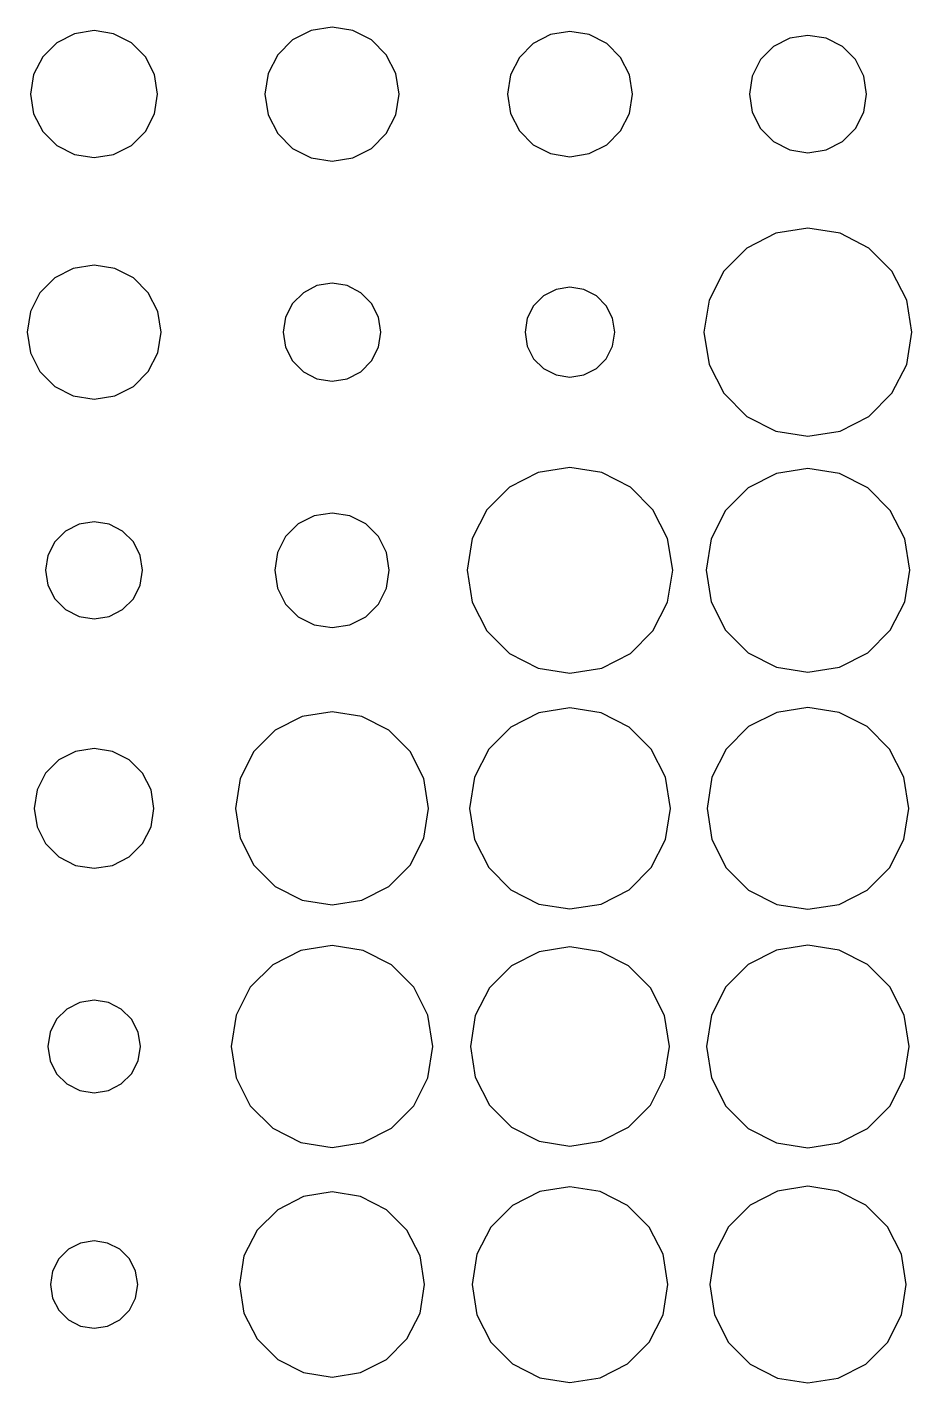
# Model space of a CAD drawing. Header units: metres. Extents: x -318 to 327, y -235 to 244.
# Drawn here: x 259.9 to 326.9, y 139.6 to 242.1 of the extents above; entities that cross this region are included whole.
import ezdxf

# ---------------------------------------------------------------- set-up
doc = ezdxf.new("R2010")
doc.units = ezdxf.units.M

msp = doc.modelspace()

# ---------------------------------------------------------------- linework, layer by layer
for p, q in [((283, 242.07, -415.69), (281.43, 241.82, -415.69)), ((284.57, 241.82, -415.69), (283, 242.07, -415.69)), ((262.18, 240.88, -415.69), (261.12, 239.82, -415.69)), ((263.52, 241.57, -415.69), (262.18, 240.88, -415.69)), ((265, 241.8, -415.69), (263.52, 241.57, -415.69)), ((266.48, 241.57, -415.69), (265, 241.8, -415.69)), ((267.82, 240.88, -415.69), (266.48, 241.57, -415.69)), ((268.88, 239.82, -415.69), (267.82, 240.88, -415.69)), ((280.02, 241.1, -415.69), (278.9, 239.98, -415.69)), ((281.43, 241.82, -415.69), (280.02, 241.1, -415.69)), ((285.98, 241.1, -415.69), (284.57, 241.82, -415.69)), ((287.1, 239.98, -415.69), (285.98, 241.1, -415.69)), ((299.54, 241.5, -415.69), (298.22, 240.83, -415.69)), ((301, 241.73, -415.69), (299.54, 241.5, -415.69)), ((302.46, 241.5, -415.69), (301, 241.73, -415.69)), ((303.78, 240.83, -415.69), (302.46, 241.5, -415.69)), ((317.63, 241.22, -415.69), (316.39, 240.59, -415.69)), ((319, 241.43, -415.69), (317.63, 241.22, -415.69)), ((320.37, 241.22, -415.69), (319, 241.43, -415.69)), ((321.61, 240.59, -415.69), (320.37, 241.22, -415.69)), ((278.9, 239.98, -415.69), (278.18, 238.57, -415.69)), ((287.82, 238.57, -415.69), (287.1, 239.98, -415.69)), ((298.22, 240.83, -415.69), (297.17, 239.78, -415.69)), ((304.83, 239.78, -415.69), (303.78, 240.83, -415.69)), ((316.39, 240.59, -415.69), (315.41, 239.61, -415.69)), ((322.59, 239.61, -415.69), (321.61, 240.59, -415.69)), ((261.12, 239.82, -415.69), (260.43, 238.48, -415.69)), ((269.57, 238.48, -415.69), (268.88, 239.82, -415.69)), ((297.17, 239.78, -415.69), (296.5, 238.46, -415.69)), ((305.5, 238.46, -415.69), (304.83, 239.78, -415.69)), ((315.41, 239.61, -415.69), (314.78, 238.37, -415.69)), ((323.22, 238.37, -415.69), (322.59, 239.61, -415.69)), ((260.43, 238.48, -415.69), (260.2, 237, -415.69)), ((269.8, 237, -415.69), (269.57, 238.48, -415.69)), ((278.18, 238.57, -415.69), (277.93, 237, -415.69)), ((288.07, 237, -415.69), (287.82, 238.57, -415.69)), ((296.5, 238.46, -415.69), (296.27, 237, -415.69)), ((305.73, 237, -415.69), (305.5, 238.46, -415.69)), ((314.78, 238.37, -415.69), (314.57, 237, -415.69)), ((323.43, 237, -415.69), (323.22, 238.37, -415.69)), ((260.2, 237, -415.69), (260.43, 235.52, -415.69)), ((269.57, 235.52, -415.69), (269.8, 237, -415.69)), ((277.93, 237, -415.69), (278.18, 235.43, -415.69)), ((287.82, 235.43, -415.69), (288.07, 237, -415.69)), ((296.27, 237, -415.69), (296.5, 235.54, -415.69)), ((305.5, 235.54, -415.69), (305.73, 237, -415.69)), ((314.57, 237, -415.69), (314.78, 235.63, -415.69)), ((323.22, 235.63, -415.69), (323.43, 237, -415.69)), ((260.43, 235.52, -415.69), (261.12, 234.18, -415.69)), ((268.88, 234.18, -415.69), (269.57, 235.52, -415.69)), ((278.18, 235.43, -415.69), (278.9, 234.02, -415.69)), ((287.1, 234.02, -415.69), (287.82, 235.43, -415.69)), ((296.5, 235.54, -415.69), (297.17, 234.22, -415.69)), ((304.83, 234.22, -415.69), (305.5, 235.54, -415.69)), ((314.78, 235.63, -415.69), (315.41, 234.39, -415.69)), ((322.59, 234.39, -415.69), (323.22, 235.63, -415.69)), ((261.12, 234.18, -415.69), (262.18, 233.12, -415.69)), ((267.82, 233.12, -415.69), (268.88, 234.18, -415.69)), ((278.9, 234.02, -415.69), (280.02, 232.9, -415.69)), ((285.98, 232.9, -415.69), (287.1, 234.02, -415.69)), ((297.17, 234.22, -415.69), (298.22, 233.17, -415.69)), ((303.78, 233.17, -415.69), (304.83, 234.22, -415.69)), ((315.41, 234.39, -415.69), (316.39, 233.41, -415.69)), ((321.61, 233.41, -415.69), (322.59, 234.39, -415.69)), ((262.18, 233.12, -415.69), (263.52, 232.43, -415.69)), ((266.48, 232.43, -415.69), (267.82, 233.12, -415.69)), ((280.02, 232.9, -415.69), (281.43, 232.18, -415.69)), ((284.57, 232.18, -415.69), (285.98, 232.9, -415.69)), ((298.22, 233.17, -415.69), (299.54, 232.5, -415.69)), ((302.46, 232.5, -415.69), (303.78, 233.17, -415.69)), ((316.39, 233.41, -415.69), (317.63, 232.78, -415.69)), ((317.63, 232.78, -415.69), (319, 232.57, -415.69)), ((319, 232.57, -415.69), (320.37, 232.78, -415.69)), ((320.37, 232.78, -415.69), (321.61, 233.41, -415.69)), ((263.52, 232.43, -415.69), (265, 232.2, -415.69)), ((265, 232.2, -415.69), (266.48, 232.43, -415.69)), ((281.43, 232.18, -415.69), (283, 231.93, -415.69)), ((283, 231.93, -415.69), (284.57, 232.18, -415.69)), ((299.54, 232.5, -415.69), (301, 232.27, -415.69)), ((301, 232.27, -415.69), (302.46, 232.5, -415.69)), ((319, 226.87, -415.69), (316.57, 226.48, -415.69)), ((321.43, 226.48, -415.69), (319, 226.87, -415.69)), ((316.57, 226.48, -415.69), (314.38, 225.36, -415.69)), ((323.62, 225.36, -415.69), (321.43, 226.48, -415.69)), ((314.38, 225.36, -415.69), (312.64, 223.62, -415.69)), ((325.36, 223.62, -415.69), (323.62, 225.36, -415.69)), ((263.43, 223.82, -415.69), (262.02, 223.1, -415.69)), ((265, 224.07, -415.69), (263.43, 223.82, -415.69)), ((266.57, 223.82, -415.69), (265, 224.07, -415.69)), ((267.98, 223.1, -415.69), (266.57, 223.82, -415.69)), ((312.64, 223.62, -415.69), (311.52, 221.43, -415.69)), ((326.48, 221.43, -415.69), (325.36, 223.62, -415.69)), ((262.02, 223.1, -415.69), (260.9, 221.98, -415.69)), ((269.1, 221.98, -415.69), (267.98, 223.1, -415.69)), ((281.86, 222.52, -415.69), (280.83, 221.99, -415.69)), ((283, 222.7, -415.69), (281.86, 222.52, -415.69)), ((284.14, 222.52, -415.69), (283, 222.7, -415.69)), ((285.17, 221.99, -415.69), (284.14, 222.52, -415.69)), ((260.9, 221.98, -415.69), (260.18, 220.57, -415.69)), ((269.82, 220.57, -415.69), (269.1, 221.98, -415.69)), ((280.83, 221.99, -415.69), (280.01, 221.17, -415.69)), ((285.99, 221.17, -415.69), (285.17, 221.99, -415.69)), ((299, 221.75, -415.69), (298.25, 221, -415.69)), ((299.95, 222.23, -415.69), (299, 221.75, -415.69)), ((301, 222.4, -415.69), (299.95, 222.23, -415.69)), ((302.05, 222.23, -415.69), (301, 222.4, -415.69)), ((303, 221.75, -415.69), (302.05, 222.23, -415.69)), ((303.75, 221, -415.69), (303, 221.75, -415.69)), ((311.52, 221.43, -415.69), (311.13, 219, -415.69)), ((326.87, 219, -415.69), (326.48, 221.43, -415.69)), ((260.18, 220.57, -415.69), (259.93, 219, -415.69)), ((270.07, 219, -415.69), (269.82, 220.57, -415.69)), ((280.01, 221.17, -415.69), (279.48, 220.14, -415.69)), ((286.52, 220.14, -415.69), (285.99, 221.17, -415.69)), ((298.25, 221, -415.69), (297.77, 220.05, -415.69)), ((304.23, 220.05, -415.69), (303.75, 221, -415.69)), ((279.48, 220.14, -415.69), (279.3, 219, -415.69)), ((286.7, 219, -415.69), (286.52, 220.14, -415.69)), ((297.77, 220.05, -415.69), (297.6, 219, -415.69)), ((304.4, 219, -415.69), (304.23, 220.05, -415.69)), ((259.93, 219, -415.69), (260.18, 217.43, -415.69)), ((269.82, 217.43, -415.69), (270.07, 219, -415.69)), ((279.3, 219, -415.69), (279.48, 217.86, -415.69)), ((286.52, 217.86, -415.69), (286.7, 219, -415.69)), ((297.6, 219, -415.69), (297.77, 217.95, -415.69)), ((304.23, 217.95, -415.69), (304.4, 219, -415.69)), ((311.13, 219, -415.69), (311.52, 216.57, -415.69)), ((326.48, 216.57, -415.69), (326.87, 219, -415.69)), ((260.18, 217.43, -415.69), (260.9, 216.02, -415.69)), ((269.1, 216.02, -415.69), (269.82, 217.43, -415.69)), ((279.48, 217.86, -415.69), (280.01, 216.83, -415.69)), ((285.99, 216.83, -415.69), (286.52, 217.86, -415.69)), ((297.77, 217.95, -415.69), (298.25, 217, -415.69)), ((303.75, 217, -415.69), (304.23, 217.95, -415.69)), ((280.01, 216.83, -415.69), (280.83, 216.01, -415.69)), ((285.17, 216.01, -415.69), (285.99, 216.83, -415.69)), ((298.25, 217, -415.69), (299, 216.25, -415.69)), ((303, 216.25, -415.69), (303.75, 217, -415.69)), ((311.52, 216.57, -415.69), (312.64, 214.38, -415.69)), ((325.36, 214.38, -415.69), (326.48, 216.57, -415.69)), ((260.9, 216.02, -415.69), (262.02, 214.9, -415.69)), ((267.98, 214.9, -415.69), (269.1, 216.02, -415.69)), ((280.83, 216.01, -415.69), (281.86, 215.48, -415.69)), ((281.86, 215.48, -415.69), (283, 215.3, -415.69)), ((283, 215.3, -415.69), (284.14, 215.48, -415.69)), ((284.14, 215.48, -415.69), (285.17, 216.01, -415.69)), ((299, 216.25, -415.69), (299.95, 215.77, -415.69)), ((299.95, 215.77, -415.69), (301, 215.6, -415.69)), ((301, 215.6, -415.69), (302.05, 215.77, -415.69)), ((302.05, 215.77, -415.69), (303, 216.25, -415.69)), ((262.02, 214.9, -415.69), (263.43, 214.18, -415.69)), ((266.57, 214.18, -415.69), (267.98, 214.9, -415.69)), ((312.64, 214.38, -415.69), (314.38, 212.64, -415.69)), ((323.62, 212.64, -415.69), (325.36, 214.38, -415.69)), ((263.43, 214.18, -415.69), (265, 213.93, -415.69)), ((265, 213.93, -415.69), (266.57, 214.18, -415.69)), ((314.38, 212.64, -415.69), (316.57, 211.52, -415.69)), ((321.43, 211.52, -415.69), (323.62, 212.64, -415.69)), ((316.57, 211.52, -415.69), (319, 211.13, -415.69)), ((319, 211.13, -415.69), (321.43, 211.52, -415.69)), ((298.6, 208.39, -415.69), (296.43, 207.28, -415.69)), ((301, 208.77, -415.69), (298.6, 208.39, -415.69)), ((303.4, 208.39, -415.69), (301, 208.77, -415.69)), ((305.57, 207.28, -415.69), (303.4, 208.39, -415.69)), ((316.62, 208.32, -415.69), (314.47, 207.23, -415.69)), ((319, 208.7, -415.69), (316.62, 208.32, -415.69)), ((321.38, 208.32, -415.69), (319, 208.7, -415.69)), ((323.53, 207.23, -415.69), (321.38, 208.32, -415.69)), ((296.43, 207.28, -415.69), (294.72, 205.57, -415.69)), ((307.28, 205.57, -415.69), (305.57, 207.28, -415.69)), ((314.47, 207.23, -415.69), (312.77, 205.53, -415.69)), ((325.23, 205.53, -415.69), (323.53, 207.23, -415.69)), ((281.66, 205.12, -415.69), (280.45, 204.51, -415.69)), ((283, 205.33, -415.69), (281.66, 205.12, -415.69)), ((284.34, 205.12, -415.69), (283, 205.33, -415.69)), ((285.55, 204.51, -415.69), (284.34, 205.12, -415.69)), ((294.72, 205.57, -415.69), (293.61, 203.4, -415.69)), ((308.39, 203.4, -415.69), (307.28, 205.57, -415.69)), ((312.77, 205.53, -415.69), (311.68, 203.38, -415.69)), ((326.32, 203.38, -415.69), (325.23, 205.53, -415.69)), ((263.87, 204.49, -415.69), (262.84, 203.97, -415.69)), ((265, 204.67, -415.69), (263.87, 204.49, -415.69)), ((266.13, 204.49, -415.69), (265, 204.67, -415.69)), ((267.16, 203.97, -415.69), (266.13, 204.49, -415.69)), ((280.45, 204.51, -415.69), (279.49, 203.55, -415.69)), ((286.51, 203.55, -415.69), (285.55, 204.51, -415.69)), ((262.03, 203.16, -415.69), (261.51, 202.13, -415.69)), ((262.84, 203.97, -415.69), (262.03, 203.16, -415.69)), ((267.97, 203.16, -415.69), (267.16, 203.97, -415.69)), ((268.49, 202.13, -415.69), (267.97, 203.16, -415.69)), ((279.49, 203.55, -415.69), (278.88, 202.34, -415.69)), ((287.12, 202.34, -415.69), (286.51, 203.55, -415.69)), ((293.61, 203.4, -415.69), (293.23, 201, -415.69)), ((308.77, 201, -415.69), (308.39, 203.4, -415.69)), ((311.68, 203.38, -415.69), (311.3, 201, -415.69)), ((326.7, 201, -415.69), (326.32, 203.38, -415.69)), ((261.51, 202.13, -415.69), (261.33, 201, -415.69)), ((268.67, 201, -415.69), (268.49, 202.13, -415.69)), ((278.88, 202.34, -415.69), (278.67, 201, -415.69)), ((287.33, 201, -415.69), (287.12, 202.34, -415.69)), ((261.33, 201, -415.69), (261.51, 199.87, -415.69)), ((268.49, 199.87, -415.69), (268.67, 201, -415.69)), ((278.67, 201, -415.69), (278.88, 199.66, -415.69)), ((287.12, 199.66, -415.69), (287.33, 201, -415.69)), ((293.23, 201, -415.69), (293.61, 198.6, -415.69)), ((308.39, 198.6, -415.69), (308.77, 201, -415.69)), ((311.3, 201, -415.69), (311.68, 198.62, -415.69)), ((326.32, 198.62, -415.69), (326.7, 201, -415.69)), ((261.51, 199.87, -415.69), (262.03, 198.84, -415.69)), ((267.97, 198.84, -415.69), (268.49, 199.87, -415.69)), ((278.88, 199.66, -415.69), (279.49, 198.45, -415.69)), ((286.51, 198.45, -415.69), (287.12, 199.66, -415.69)), ((262.03, 198.84, -415.69), (262.84, 198.03, -415.69)), ((262.84, 198.03, -415.69), (263.87, 197.51, -415.69)), ((266.13, 197.51, -415.69), (267.16, 198.03, -415.69)), ((267.16, 198.03, -415.69), (267.97, 198.84, -415.69)), ((279.49, 198.45, -415.69), (280.45, 197.49, -415.69)), ((285.55, 197.49, -415.69), (286.51, 198.45, -415.69)), ((293.61, 198.6, -415.69), (294.72, 196.43, -415.69)), ((307.28, 196.43, -415.69), (308.39, 198.6, -415.69)), ((311.68, 198.62, -415.69), (312.77, 196.47, -415.69)), ((325.23, 196.47, -415.69), (326.32, 198.62, -415.69)), ((263.87, 197.51, -415.69), (265, 197.33, -415.69)), ((265, 197.33, -415.69), (266.13, 197.51, -415.69)), ((280.45, 197.49, -415.69), (281.66, 196.88, -415.69)), ((281.66, 196.88, -415.69), (283, 196.67, -415.69)), ((283, 196.67, -415.69), (284.34, 196.88, -415.69)), ((284.34, 196.88, -415.69), (285.55, 197.49, -415.69)), ((294.72, 196.43, -415.69), (296.43, 194.72, -415.69)), ((305.57, 194.72, -415.69), (307.28, 196.43, -415.69)), ((312.77, 196.47, -415.69), (314.47, 194.77, -415.69)), ((323.53, 194.77, -415.69), (325.23, 196.47, -415.69)), ((314.47, 194.77, -415.69), (316.62, 193.68, -415.69)), ((321.38, 193.68, -415.69), (323.53, 194.77, -415.69)), ((296.43, 194.72, -415.69), (298.6, 193.61, -415.69)), ((303.4, 193.61, -415.69), (305.57, 194.72, -415.69)), ((298.6, 193.61, -415.69), (301, 193.23, -415.69)), ((301, 193.23, -415.69), (303.4, 193.61, -415.69)), ((316.62, 193.68, -415.69), (319, 193.3, -415.69)), ((319, 193.3, -415.69), (321.38, 193.68, -415.69)), ((280.74, 189.94, -415.69), (278.71, 188.91, -415.69)), ((283, 190.3, -415.69), (280.74, 189.94, -415.69)), ((285.26, 189.94, -415.69), (283, 190.3, -415.69)), ((287.29, 188.91, -415.69), (285.26, 189.94, -415.69)), ((298.65, 190.23, -415.69), (296.53, 189.15, -415.69)), ((301, 190.6, -415.69), (298.65, 190.23, -415.69)), ((303.35, 190.23, -415.69), (301, 190.6, -415.69)), ((305.47, 189.15, -415.69), (303.35, 190.23, -415.69)), ((316.64, 190.26, -415.69), (314.51, 189.18, -415.69)), ((319, 190.63, -415.69), (316.64, 190.26, -415.69)), ((321.36, 190.26, -415.69), (319, 190.63, -415.69)), ((323.49, 189.18, -415.69), (321.36, 190.26, -415.69)), ((278.71, 188.91, -415.69), (277.09, 187.29, -415.69)), ((288.91, 187.29, -415.69), (287.29, 188.91, -415.69)), ((296.53, 189.15, -415.69), (294.85, 187.47, -415.69)), ((307.15, 187.47, -415.69), (305.47, 189.15, -415.69)), ((314.51, 189.18, -415.69), (312.82, 187.49, -415.69)), ((325.18, 187.49, -415.69), (323.49, 189.18, -415.69)), ((262.34, 186.67, -415.69), (261.33, 185.66, -415.69)), ((263.6, 187.31, -415.69), (262.34, 186.67, -415.69)), ((265, 187.53, -415.69), (263.6, 187.31, -415.69)), ((266.4, 187.31, -415.69), (265, 187.53, -415.69)), ((267.66, 186.67, -415.69), (266.4, 187.31, -415.69)), ((268.67, 185.66, -415.69), (267.66, 186.67, -415.69)), ((277.09, 187.29, -415.69), (276.06, 185.26, -415.69)), ((289.94, 185.26, -415.69), (288.91, 187.29, -415.69)), ((294.85, 187.47, -415.69), (293.77, 185.35, -415.69)), ((308.23, 185.35, -415.69), (307.15, 187.47, -415.69)), ((312.82, 187.49, -415.69), (311.74, 185.36, -415.69)), ((326.26, 185.36, -415.69), (325.18, 187.49, -415.69)), ((261.33, 185.66, -415.69), (260.69, 184.4, -415.69)), ((269.31, 184.4, -415.69), (268.67, 185.66, -415.69)), ((276.06, 185.26, -415.69), (275.7, 183, -415.69)), ((290.3, 183, -415.69), (289.94, 185.26, -415.69)), ((293.77, 185.35, -415.69), (293.4, 183, -415.69)), ((308.6, 183, -415.69), (308.23, 185.35, -415.69)), ((311.74, 185.36, -415.69), (311.37, 183, -415.69)), ((326.63, 183, -415.69), (326.26, 185.36, -415.69)), ((260.69, 184.4, -415.69), (260.47, 183, -415.69)), ((269.53, 183, -415.69), (269.31, 184.4, -415.69)), ((260.47, 183, -415.69), (260.69, 181.6, -415.69)), ((269.31, 181.6, -415.69), (269.53, 183, -415.69)), ((275.7, 183, -415.69), (276.06, 180.74, -415.69)), ((289.94, 180.74, -415.69), (290.3, 183, -415.69)), ((293.4, 183, -415.69), (293.77, 180.65, -415.69)), ((308.23, 180.65, -415.69), (308.6, 183, -415.69)), ((311.37, 183, -415.69), (311.74, 180.64, -415.69)), ((326.26, 180.64, -415.69), (326.63, 183, -415.69)), ((260.69, 181.6, -415.69), (261.33, 180.34, -415.69)), ((268.67, 180.34, -415.69), (269.31, 181.6, -415.69)), ((276.06, 180.74, -415.69), (277.09, 178.71, -415.69)), ((288.91, 178.71, -415.69), (289.94, 180.74, -415.69)), ((293.77, 180.65, -415.69), (294.85, 178.53, -415.69)), ((307.15, 178.53, -415.69), (308.23, 180.65, -415.69)), ((311.74, 180.64, -415.69), (312.82, 178.51, -415.69)), ((325.18, 178.51, -415.69), (326.26, 180.64, -415.69)), ((261.33, 180.34, -415.69), (262.34, 179.33, -415.69)), ((267.66, 179.33, -415.69), (268.67, 180.34, -415.69)), ((262.34, 179.33, -415.69), (263.6, 178.69, -415.69)), ((263.6, 178.69, -415.69), (265, 178.47, -415.69)), ((265, 178.47, -415.69), (266.4, 178.69, -415.69)), ((266.4, 178.69, -415.69), (267.66, 179.33, -415.69)), ((277.09, 178.71, -415.69), (278.71, 177.09, -415.69)), ((287.29, 177.09, -415.69), (288.91, 178.71, -415.69)), ((294.85, 178.53, -415.69), (296.53, 176.85, -415.69)), ((305.47, 176.85, -415.69), (307.15, 178.53, -415.69)), ((312.82, 178.51, -415.69), (314.51, 176.82, -415.69)), ((323.49, 176.82, -415.69), (325.18, 178.51, -415.69)), ((278.71, 177.09, -415.69), (280.74, 176.06, -415.69)), ((285.26, 176.06, -415.69), (287.29, 177.09, -415.69)), ((296.53, 176.85, -415.69), (298.65, 175.77, -415.69)), ((303.35, 175.77, -415.69), (305.47, 176.85, -415.69)), ((314.51, 176.82, -415.69), (316.64, 175.74, -415.69)), ((321.36, 175.74, -415.69), (323.49, 176.82, -415.69)), ((280.74, 176.06, -415.69), (283, 175.7, -415.69)), ((283, 175.7, -415.69), (285.26, 176.06, -415.69)), ((298.65, 175.77, -415.69), (301, 175.4, -415.69)), ((301, 175.4, -415.69), (303.35, 175.77, -415.69)), ((316.64, 175.74, -415.69), (319, 175.37, -415.69)), ((319, 175.37, -415.69), (321.36, 175.74, -415.69)), ((280.64, 172.26, -415.69), (278.51, 171.18, -415.69)), ((283, 172.63, -415.69), (280.64, 172.26, -415.69)), ((285.36, 172.26, -415.69), (283, 172.63, -415.69)), ((287.49, 171.18, -415.69), (285.36, 172.26, -415.69)), ((301, 172.53, -415.69), (298.67, 172.16, -415.69)), ((303.33, 172.16, -415.69), (301, 172.53, -415.69)), ((316.63, 172.29, -415.69), (314.49, 171.2, -415.69)), ((319, 172.67, -415.69), (316.63, 172.29, -415.69)), ((321.37, 172.29, -415.69), (319, 172.67, -415.69)), ((323.51, 171.2, -415.69), (321.37, 172.29, -415.69)), ((278.51, 171.18, -415.69), (276.82, 169.49, -415.69)), ((289.18, 169.49, -415.69), (287.49, 171.18, -415.69)), ((298.67, 172.16, -415.69), (296.57, 171.09, -415.69)), ((305.43, 171.09, -415.69), (303.33, 172.16, -415.69)), ((314.49, 171.2, -415.69), (312.8, 169.51, -415.69)), ((325.2, 169.51, -415.69), (323.51, 171.2, -415.69)), ((296.57, 171.09, -415.69), (294.91, 169.43, -415.69)), ((307.09, 169.43, -415.69), (305.43, 171.09, -415.69)), ((276.82, 169.49, -415.69), (275.74, 167.36, -415.69)), ((290.26, 167.36, -415.69), (289.18, 169.49, -415.69)), ((294.91, 169.43, -415.69), (293.84, 167.33, -415.69)), ((308.16, 167.33, -415.69), (307.09, 169.43, -415.69)), ((312.8, 169.51, -415.69), (311.71, 167.37, -415.69)), ((326.29, 167.37, -415.69), (325.2, 169.51, -415.69)), ((263.92, 168.33, -415.69), (262.94, 167.83, -415.69)), ((265, 168.5, -415.69), (263.92, 168.33, -415.69)), ((266.08, 168.33, -415.69), (265, 168.5, -415.69)), ((267.06, 167.83, -415.69), (266.08, 168.33, -415.69)), ((262.94, 167.83, -415.69), (262.17, 167.06, -415.69)), ((267.83, 167.06, -415.69), (267.06, 167.83, -415.69)), ((275.74, 167.36, -415.69), (275.37, 165, -415.69)), ((290.63, 165, -415.69), (290.26, 167.36, -415.69)), ((293.84, 167.33, -415.69), (293.47, 165, -415.69)), ((308.53, 165, -415.69), (308.16, 167.33, -415.69)), ((311.71, 167.37, -415.69), (311.33, 165, -415.69)), ((326.67, 165, -415.69), (326.29, 167.37, -415.69)), ((261.67, 166.08, -415.69), (261.5, 165, -415.69)), ((262.17, 167.06, -415.69), (261.67, 166.08, -415.69)), ((268.33, 166.08, -415.69), (267.83, 167.06, -415.69)), ((268.5, 165, -415.69), (268.33, 166.08, -415.69)), ((261.5, 165, -415.69), (261.67, 163.92, -415.69)), ((268.33, 163.92, -415.69), (268.5, 165, -415.69)), ((275.37, 165, -415.69), (275.74, 162.64, -415.69)), ((290.26, 162.64, -415.69), (290.63, 165, -415.69)), ((293.47, 165, -415.69), (293.84, 162.67, -415.69)), ((308.16, 162.67, -415.69), (308.53, 165, -415.69)), ((311.33, 165, -415.69), (311.71, 162.63, -415.69)), ((326.29, 162.63, -415.69), (326.67, 165, -415.69)), ((261.67, 163.92, -415.69), (262.17, 162.94, -415.69)), ((267.83, 162.94, -415.69), (268.33, 163.92, -415.69)), ((262.17, 162.94, -415.69), (262.94, 162.17, -415.69)), ((262.94, 162.17, -415.69), (263.92, 161.67, -415.69)), ((266.08, 161.67, -415.69), (267.06, 162.17, -415.69)), ((267.06, 162.17, -415.69), (267.83, 162.94, -415.69)), ((275.74, 162.64, -415.69), (276.82, 160.51, -415.69)), ((289.18, 160.51, -415.69), (290.26, 162.64, -415.69)), ((293.84, 162.67, -415.69), (294.91, 160.57, -415.69)), ((307.09, 160.57, -415.69), (308.16, 162.67, -415.69)), ((311.71, 162.63, -415.69), (312.8, 160.49, -415.69)), ((325.2, 160.49, -415.69), (326.29, 162.63, -415.69)), ((263.92, 161.67, -415.69), (265, 161.5, -415.69)), ((265, 161.5, -415.69), (266.08, 161.67, -415.69)), ((276.82, 160.51, -415.69), (278.51, 158.82, -415.69)), ((287.49, 158.82, -415.69), (289.18, 160.51, -415.69)), ((294.91, 160.57, -415.69), (296.57, 158.91, -415.69)), ((305.43, 158.91, -415.69), (307.09, 160.57, -415.69)), ((312.8, 160.49, -415.69), (314.49, 158.8, -415.69)), ((323.51, 158.8, -415.69), (325.2, 160.49, -415.69)), ((296.57, 158.91, -415.69), (298.67, 157.84, -415.69)), ((303.33, 157.84, -415.69), (305.43, 158.91, -415.69)), ((278.51, 158.82, -415.69), (280.64, 157.74, -415.69)), ((285.36, 157.74, -415.69), (287.49, 158.82, -415.69)), ((314.49, 158.8, -415.69), (316.63, 157.71, -415.69)), ((321.37, 157.71, -415.69), (323.51, 158.8, -415.69)), ((280.64, 157.74, -415.69), (283, 157.37, -415.69)), ((283, 157.37, -415.69), (285.36, 157.74, -415.69)), ((298.67, 157.84, -415.69), (301, 157.47, -415.69)), ((301, 157.47, -415.69), (303.33, 157.84, -415.69)), ((316.63, 157.71, -415.69), (319, 157.33, -415.69)), ((319, 157.33, -415.69), (321.37, 157.71, -415.69)), ((283, 154, -415.69), (280.84, 153.66, -415.69)), ((285.16, 153.66, -415.69), (283, 154, -415.69)), ((298.71, 154.04, -415.69), (296.65, 152.99, -415.69)), ((301, 154.4, -415.69), (298.71, 154.04, -415.69)), ((303.29, 154.04, -415.69), (301, 154.4, -415.69)), ((305.35, 152.99, -415.69), (303.29, 154.04, -415.69)), ((316.7, 154.07, -415.69), (314.63, 153.01, -415.69)), ((319, 154.43, -415.69), (316.7, 154.07, -415.69)), ((321.3, 154.07, -415.69), (319, 154.43, -415.69)), ((323.37, 153.01, -415.69), (321.3, 154.07, -415.69)), ((280.84, 153.66, -415.69), (278.89, 152.66, -415.69)), ((287.11, 152.66, -415.69), (285.16, 153.66, -415.69)), ((296.65, 152.99, -415.69), (295.01, 151.35, -415.69)), ((306.99, 151.35, -415.69), (305.35, 152.99, -415.69)), ((314.63, 153.01, -415.69), (312.99, 151.37, -415.69)), ((325.01, 151.37, -415.69), (323.37, 153.01, -415.69)), ((278.89, 152.66, -415.69), (277.34, 151.11, -415.69)), ((288.66, 151.11, -415.69), (287.11, 152.66, -415.69)), ((277.34, 151.11, -415.69), (276.34, 149.16, -415.69)), ((289.66, 149.16, -415.69), (288.66, 151.11, -415.69)), ((295.01, 151.35, -415.69), (293.96, 149.29, -415.69)), ((308.04, 149.29, -415.69), (306.99, 151.35, -415.69)), ((312.99, 151.37, -415.69), (311.93, 149.3, -415.69)), ((326.07, 149.3, -415.69), (325.01, 151.37, -415.69)), ((263.06, 149.67, -415.69), (262.33, 148.94, -415.69)), ((263.98, 150.14, -415.69), (263.06, 149.67, -415.69)), ((265, 150.3, -415.69), (263.98, 150.14, -415.69)), ((266.02, 150.14, -415.69), (265, 150.3, -415.69)), ((266.94, 149.67, -415.69), (266.02, 150.14, -415.69)), ((267.67, 148.94, -415.69), (266.94, 149.67, -415.69)), ((262.33, 148.94, -415.69), (261.86, 148.02, -415.69)), ((268.14, 148.02, -415.69), (267.67, 148.94, -415.69)), ((276.34, 149.16, -415.69), (276, 147, -415.69)), ((290, 147, -415.69), (289.66, 149.16, -415.69)), ((293.96, 149.29, -415.69), (293.6, 147, -415.69)), ((308.4, 147, -415.69), (308.04, 149.29, -415.69)), ((311.93, 149.3, -415.69), (311.57, 147, -415.69)), ((326.43, 147, -415.69), (326.07, 149.3, -415.69)), ((261.86, 148.02, -415.69), (261.7, 147, -415.69)), ((268.3, 147, -415.69), (268.14, 148.02, -415.69)), ((261.7, 147, -415.69), (261.86, 145.98, -415.69)), ((268.14, 145.98, -415.69), (268.3, 147, -415.69)), ((276, 147, -415.69), (276.34, 144.84, -415.69)), ((289.66, 144.84, -415.69), (290, 147, -415.69)), ((293.6, 147, -415.69), (293.96, 144.71, -415.69)), ((308.04, 144.71, -415.69), (308.4, 147, -415.69)), ((311.57, 147, -415.69), (311.93, 144.7, -415.69)), ((326.07, 144.7, -415.69), (326.43, 147, -415.69)), ((261.86, 145.98, -415.69), (262.33, 145.06, -415.69)), ((267.67, 145.06, -415.69), (268.14, 145.98, -415.69)), ((262.33, 145.06, -415.69), (263.06, 144.33, -415.69)), ((266.94, 144.33, -415.69), (267.67, 145.06, -415.69)), ((276.34, 144.84, -415.69), (277.34, 142.89, -415.69)), ((288.66, 142.89, -415.69), (289.66, 144.84, -415.69)), ((293.96, 144.71, -415.69), (295.01, 142.65, -415.69)), ((306.99, 142.65, -415.69), (308.04, 144.71, -415.69)), ((311.93, 144.7, -415.69), (312.99, 142.63, -415.69)), ((325.01, 142.63, -415.69), (326.07, 144.7, -415.69)), ((263.06, 144.33, -415.69), (263.98, 143.86, -415.69)), ((263.98, 143.86, -415.69), (265, 143.7, -415.69)), ((265, 143.7, -415.69), (266.02, 143.86, -415.69)), ((266.02, 143.86, -415.69), (266.94, 144.33, -415.69)), ((277.34, 142.89, -415.69), (278.89, 141.34, -415.69)), ((287.11, 141.34, -415.69), (288.66, 142.89, -415.69)), ((295.01, 142.65, -415.69), (296.65, 141.01, -415.69)), ((305.35, 141.01, -415.69), (306.99, 142.65, -415.69)), ((312.99, 142.63, -415.69), (314.63, 140.99, -415.69)), ((323.37, 140.99, -415.69), (325.01, 142.63, -415.69)), ((278.89, 141.34, -415.69), (280.84, 140.34, -415.69)), ((285.16, 140.34, -415.69), (287.11, 141.34, -415.69)), ((296.65, 141.01, -415.69), (298.71, 139.96, -415.69)), ((303.29, 139.96, -415.69), (305.35, 141.01, -415.69)), ((314.63, 140.99, -415.69), (316.7, 139.93, -415.69)), ((321.3, 139.93, -415.69), (323.37, 140.99, -415.69)), ((280.84, 140.34, -415.69), (283, 140, -415.69)), ((283, 140, -415.69), (285.16, 140.34, -415.69)), ((298.71, 139.96, -415.69), (301, 139.6, -415.69)), ((301, 139.6, -415.69), (303.29, 139.96, -415.69)), ((316.7, 139.93, -415.69), (319, 139.57, -415.69)), ((319, 139.57, -415.69), (321.3, 139.93, -415.69))]:
    msp.add_line(p, q)

doc.saveas('drawing.dxf')
